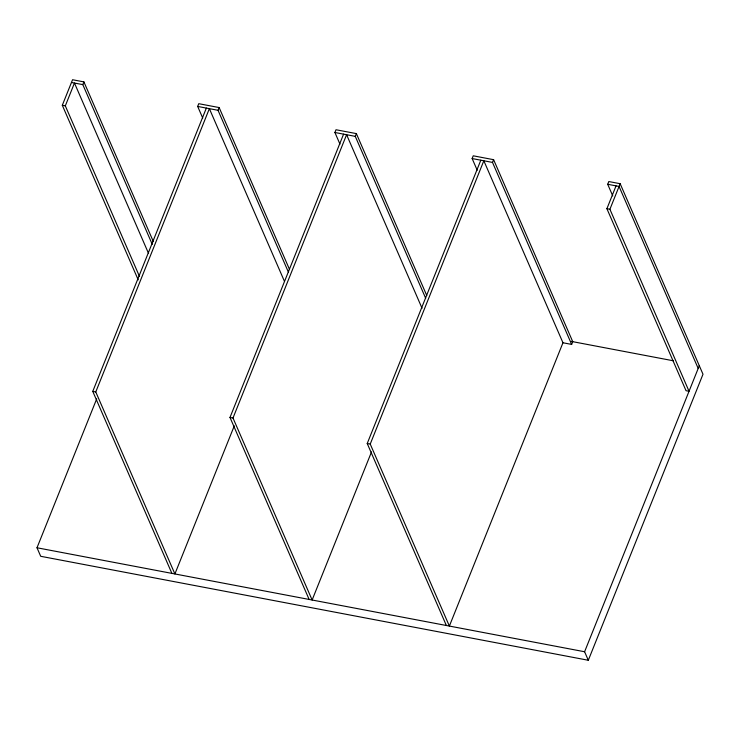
<?xml version="1.0" encoding="UTF-8"?>
<svg xmlns="http://www.w3.org/2000/svg" width="740" height="740" viewBox="0 0 740 740"><rect width="100%" height="100%" fill="white"/><g stroke="black" fill="none" stroke-linecap="round" stroke-linejoin="round"><path stroke-width="1.11" d="M138.223 279.887L62.308 105.293L72.557 79.735L83.907 81.89L153.383 241.666M139.388 276.224L65.314 105.866L74.463 83.037L148.537 253.404M152.283 244.404L82.815 84.628L83.907 81.89M202.732 118.076L197.672 106.431L198.773 103.692L219.142 107.559L289.534 269.462M171.893 573.38L92.759 391.386L206.358 108.086M234.284 425.861L174.899 573.953L95.765 391.95L209.365 108.65L284.354 281.126M612.766 195.934L607.707 184.288L608.807 181.55L620.157 183.705L703 374.236L588.309 660.265L40.709 556.295L37 547.766L96.709 398.86M288.433 272.2L218.041 110.306L219.142 107.559M339.965 144.133L334.906 132.488L336.006 129.75L356.375 133.616L426.767 295.519M309.135 599.437L229.992 417.443L343.591 134.144M371.517 451.918L312.132 600.01L232.998 418.007L346.598 134.708L422.05 308.247M425.667 298.257L355.274 136.363L356.375 133.616M477.207 170.191L472.139 158.545L473.239 155.807L493.608 159.683L572.741 341.677L571.65 344.414L562.594 342.694M446.368 625.494L367.225 443.5L480.824 160.201M370.231 444.065L483.83 160.765L562.964 342.768L449.374 626.068L370.231 444.065L367.225 443.5M571.65 344.414L492.507 162.421L493.608 159.683M620.157 183.705L609.908 209.272L689.042 391.266L686.035 390.702L606.902 208.699L616.05 185.879M588.309 660.265L584.6 651.746L699.291 365.708M71.456 82.473L82.815 84.628M197.672 106.431L218.041 110.306M334.906 132.488L355.274 136.363M472.139 158.545L492.507 162.421M607.707 184.288L619.056 186.443L698.199 368.446M62.308 105.293L65.314 105.866M606.902 208.699L609.908 209.272M571.178 341.381L673.215 360.759M92.759 391.386L95.765 391.95M229.992 417.443L232.998 418.007M37 547.766L584.6 651.746"/></g></svg>
